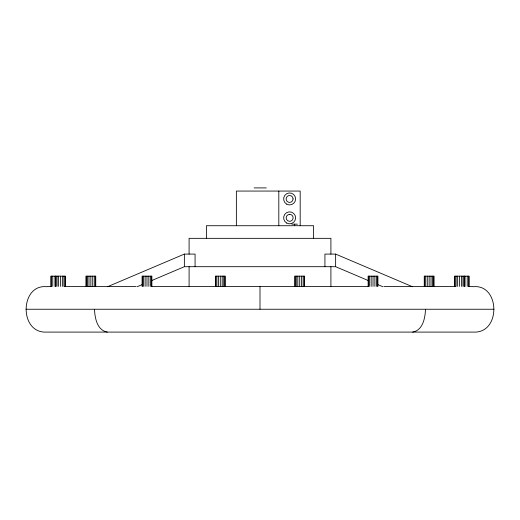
<?xml version="1.0" encoding="UTF-8"?>
<svg xmlns="http://www.w3.org/2000/svg" width="520" height="520" viewBox="0 0 520 520"><rect width="100%" height="100%" fill="white"/><g stroke="black" fill="none" stroke-linecap="round" stroke-linejoin="round"><path stroke-width="0.78" d="M425.464 309.244C425.25 317.85 422.799 330.493 412.653 332.092M473.05 286.748C499.259 283.667 501.235 330.596 475.878 332.092L44.122 332.092C18.766 330.596 20.742 283.667 46.95 286.748M107.426 286.761L184.366 254.092L195.072 254.092L195.072 266.695M137.306 286.683L142.532 284.459M151.495 280.651L184.366 266.695L335.634 266.695L368.505 280.651M289.627 214.383L287.892 214.858L286.618 216.112L286.156 217.847L286.618 219.583L287.892 220.844L289.627 221.312A3.484 3.484 0 0 0 293.092 217.828A3.484 3.484 0 0 0 289.627 214.344M254.092 187.909L266.305 187.909M291.844 224.153L297.486 224.153M412.575 286.761L335.634 254.092L324.928 254.092L324.928 266.695M47.398 286.397L51.48 286.397M64.35 286.397L136.175 286.397M152.061 286.397L367.939 286.397M383.825 286.397L455.65 286.397M468.52 286.397L472.602 286.397M26 309.244L494 309.244M107.348 332.092C97.201 330.493 94.751 317.85 94.536 309.244M377.468 284.459L382.694 286.683M469.183 286.397L469.183 276.153L454.636 276.153L454.636 286.397M468.669 276.153L468.669 286.397M467.22 276.153L467.22 286.397M465.049 276.153L465.049 286.397M464.406 276.153L464.406 286.397M464.035 276.153L464.035 286.397M462.976 276.153L462.976 286.397M461.39 276.153L461.39 286.397M459.524 276.153L459.524 286.397M457.652 276.153L457.652 286.397M456.066 276.153L456.066 286.397M455.007 276.153L455.007 286.397M434.031 286.397L434.031 276.153L424.262 276.153L424.262 286.397M433.661 276.153L433.661 286.397M432.601 276.153L432.601 286.397M431.015 276.153L431.015 286.397M429.143 276.153L429.143 286.397M427.278 276.153L427.278 286.397M425.692 276.153L425.692 286.397M424.632 276.153L424.632 286.397M377.904 286.397L377.904 276.153L368.134 276.153L368.134 286.397M377.533 276.153L377.533 286.397M376.474 276.153L376.474 286.397M374.887 276.153L374.887 286.397M373.022 276.153L373.022 286.397M371.15 276.153L371.15 286.397M369.564 276.153L369.564 286.397M368.505 276.153L368.505 286.397M335.634 254.092L335.634 266.695M330.909 254.092L330.909 238.336L189.092 238.336L189.092 254.092M330.909 266.695L330.909 286.754M313.573 238.336L313.573 225.725L206.427 225.725L206.427 238.336M304.57 286.397L304.57 276.153L294.801 276.153L294.801 286.397M304.2 276.153L304.2 286.397M303.141 276.153L303.141 286.397M301.555 276.153L301.555 286.397M300.183 225.725L300.183 191.061L236.366 191.061L236.366 225.725M299.689 276.153L299.689 286.397M297.817 276.153L297.817 286.397M296.231 276.153L296.231 286.397M295.172 276.153L295.172 286.397M294.664 224.153L294.664 225.641M278.817 191.061L278.817 225.725M260 286.397L260 309.244M225.199 286.397L225.199 276.153L215.43 276.153L215.43 286.397M224.828 276.153L224.828 286.397M223.769 276.153L223.769 286.397M222.183 276.153L222.183 286.397M220.311 276.153L220.311 286.397M218.446 276.153L218.446 286.397M216.859 276.153L216.859 286.397M215.8 276.153L215.8 286.397M189.092 266.695L189.092 286.754M184.366 254.092L184.366 266.695M151.866 286.397L151.866 276.153L142.097 276.153L142.097 286.397M151.495 276.153L151.495 286.397M150.436 276.153L150.436 286.397M148.85 276.153L148.85 286.397M146.978 276.153L146.978 286.397M145.113 276.153L145.113 286.397M143.526 276.153L143.526 286.397M142.467 276.153L142.467 286.397M95.739 286.397L95.739 276.153L85.969 276.153L85.969 286.397M95.368 276.153L95.368 286.397M94.309 276.153L94.309 286.397M92.723 276.153L92.723 286.397M90.857 276.153L90.857 286.397M88.985 276.153L88.985 286.397M87.399 276.153L87.399 286.397M86.34 276.153L86.34 286.397M65.364 286.397L65.364 276.153L50.817 276.153L50.817 286.397M64.993 276.153L64.993 286.397M63.934 276.153L63.934 286.397M62.348 276.153L62.348 286.397M60.476 276.153L60.476 286.397M58.611 276.153L58.611 286.397M57.025 276.153L57.025 286.397M55.965 276.153L55.965 286.397M55.595 276.153L55.595 286.397M54.951 276.153L54.951 286.397M52.78 276.153L52.78 286.397M51.331 276.153L51.331 286.397M293.092 198.939L292.617 200.675L291.356 201.948L289.627 202.404A3.451 3.451 0 0 1 286.156 198.958A3.451 3.451 0 0 1 289.627 195.507L291.356 195.93L292.617 197.203L293.092 198.939M286.631 204.126A5.987 5.987 0 0 0 295.614 198.939A5.987 5.987 0 0 0 286.631 193.752A5.987 5.987 0 0 0 286.631 204.126M286.631 223.035A5.987 5.987 0 0 0 295.614 217.847A5.987 5.987 0 0 0 286.631 212.661A5.987 5.987 0 0 0 286.631 223.035"/></g></svg>
